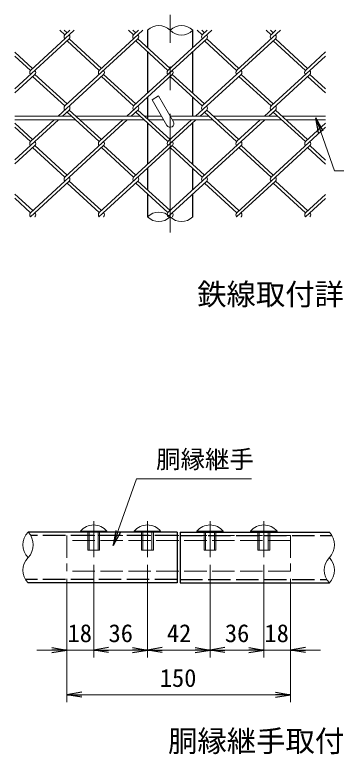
# Model space of a CAD drawing. Units: millimetres, scale not verified, with parts at other scales. Extents: x -4200 to 4200, y -2970 to 2970.
# Drawn here: x 1076 to 1938, y -1181 to 802 of the extents above; entities that cross this region are included whole.
import ezdxf
from ezdxf.enums import TextEntityAlignment as Align

# ---------------------------------------------------------------- set-up
doc = ezdxf.new("R2010")
doc.units = ezdxf.units.MM
doc.header["$LTSCALE"] = 10
doc.linetypes.add('DASHED', pattern=[7.5, 6, -1.5])
doc.linetypes.add('USER1', pattern=[50.8, 31.75, -6.35, 6.35, -6.35])
for name, color, linetype, lineweight in [('0-0_D-STR1', 1, 'Continuous', 25), ('0-2_D-STR3', 3, 'Continuous', 13), ('0-3_D-STR2', 7, 'Continuous', 13), ('0-4_D-BMK', 2, 'USER1', 13), ('0-5_D-STR-DIM', 7, 'Continuous', 13), ('0-A_D-STR-TXT', 7, 'Continuous', 13), ('0-B_D-TTL-TXT', 7, 'Continuous', 25)]:
    doc.layers.add(name, color=color, linetype=linetype, lineweight=lineweight)
doc.layers.add('0-6_0', color=7, linetype='Continuous')
doc.styles.add('ＭＳ ゴシック', font='')
doc.styles.get('ＭＳ ゴシック').set_extended_font_data('MS Gothic')

# ---------------------------------------------------------------- blocks, each defined once
blk = doc.blocks.new('_Open')
at = {"layer": '0-6_0'}
blk.add_line((-10, 1.667), (0, 0), dxfattribs=at)
blk.add_lwpolyline([(-10, -1.667), (0, 0), (-10, 0)], dxfattribs=at)

msp = doc.modelspace()

# ---------------------------------------------------------------- linework, layer by layer
at = {"layer": '0-0_D-STR1'}
for p, q in [((1431.66, 760.08), (1431.66, 713.5)), ((1553.16, 713.77), (1553.16, 760.08)), ((1431.66, 702.65), (1431.66, 591.58)), ((1553.16, 591.31), (1553.16, 702.92)), ((1431.66, 580.73), (1431.66, 522.9)), ((1553.16, 530.08), (1553.16, 580.46)), ((1431.66, 512.05), (1431.66, 400.98)), ((1553.16, 400.71), (1553.16, 512.32)), ((1431.66, 390.13), (1431.66, 332.3)), ((1553.16, 332.57), (1553.16, 389.86)), ((1431.66, 321.45), (1431.66, 260.08)), ((1553.16, 260.08), (1553.16, 321.72)), ((1511.3, -585.27), (1111.3, -585.27)), ((1511.3, -585.27), (1511.3, -721.27)), ((1519.3, -585.27), (1519.3, -721.27)), ((1519.3, -585.27), (1919.3, -585.27)), ((1511.3, -721.27), (1111.3, -721.27)), ((1519.3, -721.27), (1919.3, -721.27))]:
    msp.add_line(p, q, dxfattribs=at)
at = {"layer": '0-0_D-STR1', "linetype": 'DASHED'}
for p, q in [((1511.3, -594.47), (1118.46, -594.47)), ((1519.3, -594.47), (1926.46, -594.47)), ((1511.3, -712.07), (1104.15, -712.07)), ((1519.3, -712.07), (1912.15, -712.07))]:
    msp.add_line(p, q, dxfattribs=at)
at = {"layer": '0-2_D-STR3'}
for p, q in [((1443.93, 574.06), (1461.25, 584.06)), ((1461.25, 584.06), (1501.07, 515.08)), ((1443.93, 574.06), (1483.75, 505.08)), ((1227.65, 530.08), (1075.74, 530.08)), ((1238.57, 520.08), (1075.74, 520.08)), ((1411.97, 530.08), (1239.49, 530.08)), ((1422.89, 520.08), (1250.41, 520.08)), ((1469.31, 530.08), (1423.81, 530.08)), ((1475.09, 520.08), (1434.73, 520.08)), ((1596.29, 530.08), (1492.41, 530.08)), ((1607.21, 520.08), (1498.18, 520.08)), ((1780.61, 530.08), (1608.13, 530.08)), ((1791.52, 520.08), (1619.05, 520.08)), ((1909.07, 530.08), (1792.45, 530.08)), ((1909.07, 520.08), (1803.37, 520.08)), ((1251.7, -582.49), (1322.9, -582.49)), ((1251.7, -582.49), (1251.7, -585.27)), ((1251.7, -585.27), (1322.9, -585.27)), ((1322.9, -582.49), (1322.9, -585.27)), ((1395.7, -582.49), (1466.9, -582.49)), ((1395.7, -582.49), (1395.7, -585.27)), ((1395.7, -585.27), (1466.9, -585.27)), ((1466.9, -582.49), (1466.9, -585.27)), ((1634.9, -582.49), (1563.7, -582.49)), ((1563.7, -582.49), (1563.7, -585.27)), ((1634.9, -585.27), (1563.7, -585.27)), ((1634.9, -582.49), (1634.9, -585.27)), ((1778.9, -582.49), (1707.7, -582.49)), ((1707.7, -582.49), (1707.7, -585.27)), ((1778.9, -585.27), (1707.7, -585.27)), ((1778.9, -582.49), (1778.9, -585.27))]:
    msp.add_line(p, q, dxfattribs=at)
at = {"layer": '0-2_D-STR3', "linetype": 'DASHED'}
for p, q in [((1215.3, -594.47), (1215.3, -690.07)), ((1815.3, -594.47), (1215.3, -594.47)), ((1271.3, -585.27), (1271.3, -633.27)), ((1275.3, -585.27), (1275.3, -633.27)), ((1299.3, -585.27), (1299.3, -633.27)), ((1303.3, -585.27), (1303.3, -633.27)), ((1415.3, -585.27), (1415.3, -633.27)), ((1419.3, -585.27), (1419.3, -633.27)), ((1443.3, -585.27), (1443.3, -633.27)), ((1447.3, -585.27), (1447.3, -633.27)), ((1583.3, -585.27), (1583.3, -633.27)), ((1587.3, -585.27), (1587.3, -633.27)), ((1611.3, -585.27), (1611.3, -633.27)), ((1615.3, -585.27), (1615.3, -633.27)), ((1727.3, -585.27), (1727.3, -633.27)), ((1731.3, -585.27), (1731.3, -633.27)), ((1755.3, -585.27), (1755.3, -633.27)), ((1759.3, -585.27), (1759.3, -633.27)), ((1815.3, -594.47), (1815.3, -690.07)), ((1815.3, -607.27), (1215.3, -607.27)), ((1271.3, -633.27), (1303.3, -633.27)), ((1415.3, -633.27), (1447.3, -633.27)), ((1615.3, -633.27), (1583.3, -633.27)), ((1759.3, -633.27), (1727.3, -633.27)), ((1815.3, -690.07), (1215.3, -690.07))]:
    msp.add_line(p, q, dxfattribs=at)
at = {"layer": '0-2_D-STR3'}
for centre, radius, start, end in [((1492.41, 510.08), 10, 210, 30), ((1287.3, -612.87), 46.8, 40.47549, 139.52451), ((1431.3, -612.87), 46.8, 40.47549, 139.52451), ((1599.3, -612.87), 46.8, 40.47549, 139.52451), ((1743.3, -612.87), 46.8, 40.47549, 139.52451)]:
    msp.add_arc(centre, radius, start, end, dxfattribs=at)
at = {"layer": '0-3_D-STR2'}
for p, q in [((1235.06, 760.08), (1117.7, 652.54)), ((1209.86, 747.84), (1196.5, 760.08)), ((1215.78, 753.26), (1208.34, 760.08)), ((1223.22, 760.08), (1209.86, 747.84)), ((1419.38, 760.08), (1302.02, 652.54)), ((1394.18, 747.84), (1380.82, 760.08)), ((1400.1, 753.26), (1392.66, 760.08)), ((1407.54, 760.08), (1394.18, 747.84)), ((1603.7, 760.08), (1486.34, 652.54)), ((1578.5, 747.84), (1565.13, 760.08)), ((1584.42, 753.26), (1576.98, 760.08)), ((1591.86, 760.08), (1578.5, 747.84)), ((1788.02, 760.08), (1670.66, 652.54)), ((1762.82, 747.84), (1749.45, 760.08)), ((1768.74, 753.26), (1761.3, 760.08)), ((1776.18, 760.08), (1762.82, 747.84)), ((1221.7, 736.99), (1075.74, 603.24)), ((1406.02, 736.99), (1209.86, 557.24)), ((1307.94, 657.97), (1221.7, 736.99)), ((1590.34, 736.99), (1394.18, 557.24)), ((1492.26, 657.97), (1406.02, 736.99)), ((1774.66, 736.99), (1578.5, 557.24)), ((1676.58, 657.97), (1590.34, 736.99)), ((1860.9, 657.97), (1774.66, 736.99)), ((1302.02, 652.54), (1215.78, 731.56)), ((1486.34, 652.54), (1400.1, 731.56)), ((1670.66, 652.54), (1584.42, 731.56)), ((1854.98, 652.54), (1768.74, 731.56)), ((1123.62, 657.97), (1075.74, 701.84)), ((1909.07, 702.11), (1854.98, 652.54)), ((1117.7, 652.54), (1075.74, 690.99)), ((1909.07, 691.26), (1762.82, 557.24)), ((1129.54, 641.69), (1075.74, 592.39)), ((1209.86, 557.24), (1123.62, 636.26)), ((1215.78, 562.67), (1129.54, 641.69)), ((1313.86, 641.69), (1192.06, 530.08)), ((1394.18, 557.24), (1307.94, 636.26)), ((1400.1, 562.67), (1313.86, 641.69)), ((1498.18, 641.69), (1376.38, 530.08)), ((1578.5, 557.24), (1492.26, 636.26)), ((1584.42, 562.67), (1498.18, 641.69)), ((1682.5, 641.69), (1560.7, 530.08)), ((1762.82, 557.24), (1676.58, 636.26)), ((1768.74, 562.67), (1682.5, 641.69)), ((1866.82, 641.69), (1745.02, 530.08)), ((1909.07, 592.12), (1860.9, 636.26)), ((1909.07, 602.97), (1866.82, 641.69)), ((1221.7, 546.39), (1203.91, 530.08)), ((1302.02, 461.94), (1215.78, 540.96)), ((1307.94, 467.37), (1221.7, 546.39)), ((1406.02, 546.39), (1388.23, 530.08)), ((1486.34, 461.94), (1400.1, 540.96)), ((1492.26, 467.37), (1406.02, 546.39)), ((1590.34, 546.39), (1572.54, 530.08)), ((1670.66, 461.94), (1584.42, 540.96)), ((1676.58, 467.37), (1590.34, 546.39)), ((1774.66, 546.39), (1756.86, 530.08)), ((1855.12, 461.81), (1768.74, 540.96)), ((1861.05, 467.23), (1774.66, 546.39)), ((1192.99, 520.08), (1075.74, 412.64)), ((1181.15, 520.08), (1117.7, 461.94)), ((1377.31, 520.08), (1209.86, 366.64)), ((1365.47, 520.08), (1302.02, 461.94)), ((1561.63, 520.08), (1394.18, 366.64)), ((1549.79, 520.08), (1486.34, 461.94)), ((1745.95, 520.08), (1578.5, 366.64)), ((1734.11, 520.08), (1670.66, 461.94)), ((1123.62, 467.37), (1075.74, 511.24)), ((1117.7, 461.94), (1075.74, 500.39)), ((1909.07, 500.39), (1762.97, 366.51)), ((1909.07, 511.24), (1855.12, 461.81)), ((1129.54, 451.09), (1075.74, 401.79)), ((1314.01, 450.95), (1117.85, 271.21)), ((1210.01, 366.51), (1123.62, 445.66)), ((1215.93, 371.93), (1129.54, 451.09)), ((1498.18, 451.09), (1302.02, 271.34)), ((1394.18, 366.64), (1307.94, 445.66)), ((1400.1, 372.07), (1313.86, 451.09)), ((1682.5, 451.09), (1486.34, 271.34)), ((1578.5, 366.64), (1492.26, 445.66)), ((1584.42, 372.07), (1498.18, 451.09)), ((1866.97, 450.95), (1670.81, 271.21)), ((1762.97, 366.51), (1676.58, 445.66)), ((1768.89, 371.93), (1682.5, 451.09)), ((1909.07, 401.52), (1861.05, 445.53)), ((1909.07, 412.37), (1866.97, 450.95)), ((1221.85, 355.66), (1117.55, 260.08)), ((1302.02, 271.34), (1215.78, 350.37)), ((1307.94, 276.77), (1221.7, 355.79)), ((1406.02, 355.79), (1301.57, 260.08)), ((1486.34, 271.34), (1400.1, 350.37)), ((1492.26, 276.77), (1406.02, 355.79)), ((1590.34, 355.79), (1485.89, 260.08)), ((1670.81, 271.21), (1584.42, 350.37)), ((1676.73, 276.63), (1590.34, 355.79)), ((1774.81, 355.66), (1670.51, 260.08)), ((1855.27, 271.07), (1768.89, 350.23)), ((1861.19, 276.5), (1774.81, 355.66)), ((1123.77, 276.63), (1075.74, 320.64)), ((1909.07, 320.37), (1855.27, 271.07)), ((1117.85, 271.21), (1075.74, 309.79)), ((1909.07, 309.52), (1855.12, 260.08)), ((1129.69, 260.36), (1129.39, 260.08)), ((1129.99, 260.08), (1129.69, 260.36)), ((1313.86, 260.49), (1313.42, 260.08)), ((1314.3, 260.08), (1313.86, 260.49)), ((1498.18, 260.49), (1497.74, 260.08)), ((1498.62, 260.08), (1498.18, 260.49)), ((1682.65, 260.36), (1682.35, 260.08)), ((1682.94, 260.08), (1682.65, 260.36)), ((1867.11, 260.22), (1866.97, 260.08)), ((1867.26, 260.08), (1867.11, 260.22))]:
    msp.add_line(p, q, dxfattribs=at)
for centre, start, end in [((1215.77, 742.4), 137.5, 222.5), ((1215.77, 742.4), 317.5, 42.5), ((1400.08, 742.4), 137.5, 222.5), ((1400.08, 742.4), 317.5, 42.5), ((1584.4, 742.4), 137.5, 222.5), ((1584.4, 742.4), 317.5, 42.5), ((1768.72, 742.4), 137.5, 222.5), ((1768.72, 742.4), 317.5, 42.5), ((1123.75, 646.97), 137.5, 222.5), ((1123.75, 646.97), 317.5, 42.5), ((1307.94, 647.11), 137.5, 222.5), ((1307.94, 647.11), 317.5, 42.5), ((1492.26, 647.11), 137.5, 222.5), ((1492.26, 647.11), 317.5, 42.5), ((1676.71, 646.97), 137.5, 222.5), ((1676.71, 646.97), 317.5, 42.5), ((1861.03, 646.97), 137.5, 222.5), ((1861.03, 646.97), 317.5, 42.5), ((1215.77, 551.8), 137.5, 222.5), ((1215.77, 551.8), 317.5, 42.5), ((1400.25, 551.68), 137.5, 222.5), ((1400.25, 551.68), 317.5, 42.5), ((1584.57, 551.68), 137.5, 222.5), ((1584.57, 551.68), 317.5, 42.5), ((1768.89, 551.68), 137.5, 222.5), ((1768.89, 551.68), 317.5, 42.5), ((1123.9, 456.23), 137.5, 222.5), ((1123.9, 456.23), 317.5, 42.5), ((1308.09, 456.38), 137.5, 222.5), ((1308.09, 456.38), 317.5, 42.5), ((1492.41, 456.38), 137.5, 222.5), ((1492.41, 456.38), 317.5, 42.5), ((1676.86, 456.23), 137.5, 222.5), ((1676.86, 456.23), 317.5, 42.5), ((1861.18, 456.23), 137.5, 222.5), ((1861.18, 456.23), 317.5, 42.5), ((1215.77, 361.2), 137.5, 222.5), ((1215.77, 361.2), 317.5, 42.5), ((1400.25, 361.08), 137.5, 222.5), ((1400.25, 361.08), 317.5, 42.5), ((1584.57, 361.08), 137.5, 222.5), ((1584.57, 361.08), 317.5, 42.5), ((1768.89, 361.08), 137.5, 222.5), ((1768.89, 361.08), 317.5, 42.5), ((1123.9, 265.63), 137.5, 222.5), ((1123.9, 265.63), 317.5, 42.5), ((1308.09, 265.78), 137.5, 222.5), ((1308.09, 265.78), 317.5, 42.5), ((1492.41, 265.78), 137.5, 222.5), ((1492.41, 265.78), 317.5, 42.5), ((1676.86, 265.63), 137.5, 222.5), ((1676.86, 265.63), 317.5, 42.5), ((1861.18, 265.63), 137.5, 222.5), ((1861.18, 265.63), 317.5, 42.5)]:
    msp.add_arc(centre, 8.03, start, end, dxfattribs=at)
at = {"layer": '0-4_D-BMK'}
for p, q in [((1492.41, 218.42), (1492.41, 801.75)), ((1287.3, -556.13), (1287.3, -652.56)), ((1431.3, -556.13), (1431.3, -652.56)), ((1599.3, -556.13), (1599.3, -652.56)), ((1743.3, -556.13), (1743.3, -652.56))]:
    msp.add_line(p, q, dxfattribs=at)
at = {"layer": '0-5_D-STR-DIM'}
for p, q in [((1287.3, -672.56), (1287.3, -921.27)), ((1287.3, -672.56), (1287.3, -921.27)), ((1431.3, -672.56), (1431.3, -921.27)), ((1431.3, -672.56), (1431.3, -921.27)), ((1599.3, -672.56), (1599.3, -921.27)), ((1599.3, -672.56), (1599.3, -921.27)), ((1743.3, -672.56), (1743.3, -921.27)), ((1743.3, -672.56), (1743.3, -921.27)), ((1215.3, -710.07), (1215.3, -921.27)), ((1215.3, -710.07), (1215.3, -1041.27)), ((1815.3, -710.07), (1815.3, -921.27)), ((1815.3, -710.07), (1815.3, -1041.27)), ((1175.3, -901.27), (1135.3, -901.27)), ((1215.3, -901.27), (1287.3, -901.27)), ((1327.3, -901.27), (1367.3, -901.27)), ((1327.3, -901.27), (1391.3, -901.27)), ((1471.3, -901.27), (1559.3, -901.27)), ((1639.3, -901.27), (1703.3, -901.27)), ((1703.3, -901.27), (1663.3, -901.27)), ((1743.3, -901.27), (1815.3, -901.27)), ((1855.3, -901.27), (1895.3, -901.27)), ((1255.3, -1021.27), (1775.3, -1021.27))]:
    msp.add_line(p, q, dxfattribs=at)
for centre, radius, start, end in [((1462.03, 729.52), 43.09, 45.18146, 134.81854), ((1522.78, 729.52), 43.09, 45.18146, 134.81854), ((1522.78, 790.65), 43.09, 225.18146, 314.81854), ((1462.03, 229.52), 43.09, 45.18146, 134.81854), ((1462.03, 290.65), 43.09, 225.18146, 314.81854), ((1522.78, 290.65), 43.09, 225.18146, 314.81854), ((1145.52, -619.27), 48.24, 135.18146, 224.81854), ((1077.09, -619.27), 48.24, 315.18146, 44.81854), ((1885.09, -619.27), 48.24, 315.18146, 44.81854), ((1145.52, -687.27), 48.24, 135.18146, 224.81854), ((1953.52, -687.27), 48.24, 135.18146, 224.81854), ((1885.09, -687.27), 48.24, 315.18146, 44.81854)]:
    msp.add_arc(centre, radius, start, end, dxfattribs=at)
at = {"layer": '0-A_D-STR-TXT'}
for points in [[(2114.14, 383.35), (1933.27, 383.35), (1883.62, 523.56)], [(1710.21, -442.36), (1402.17, -442.36), (1339.91, -618.75)]]:
    msp.add_lwpolyline(points, dxfattribs=at)

# ---------------------------------------------------------------- block references
at = {"layer": '0-5_D-STR-DIM', "xscale": 4, "yscale": 4}
for p in [(1215.3, -901.27), (1431.3, -901.27), (1599.3, -901.27), (1743.3, -901.27), (1743.3, -901.27), (1815.3, -1021.27)]:
    msp.add_blockref('_Open', p, dxfattribs=at)
at = {"layer": '0-5_D-STR-DIM', "xscale": 4, "yscale": 4, "rotation": 180}
for p in [(1287.3, -901.27), (1287.3, -901.27), (1431.3, -901.27), (1599.3, -901.27), (1815.3, -901.27), (1215.3, -1021.27)]:
    msp.add_blockref('_Open', p, dxfattribs=at)
at = {"layer": '0-A_D-STR-TXT', "xscale": 4, "yscale": 4}
for p, rotation in [((1882.95, 525.45), 109.50173), ((1339.25, -620.64), 250.55783)]:
    msp.add_blockref('_Open', p, dxfattribs=dict(at, rotation=rotation))

# ---------------------------------------------------------------- texts
at = {"layer": '0-5_D-STR-DIM', "style": 'ＭＳ ゴシック'}
for s, p in [('42', (1483.58, -894.52)), ('18', (1217.28, -894.52)), ('36', (1327.2, -894.52)), ('36', (1639.2, -894.52)), ('18', (1745.28, -894.52)), ('150', (1464.65, -1014.52))]:
    msp.add_text(s, height=48.09, dxfattribs=at).set_placement(p, align=Align.BOTTOM_LEFT)
at = {"layer": '0-A_D-STR-TXT', "style": 'ＭＳ ゴシック'}
msp.add_text('胴縁継手', height=48.09, dxfattribs=at).set_placement((1454.62, -428.38), align=Align.BOTTOM_LEFT)
at = {"layer": '0-B_D-TTL-TXT', "style": 'ＭＳ ゴシック'}
for s, p in [('鉄線取付詳細', (1564.81, 6.32)), ('胴縁継手取付詳細', (1486.84, -1191.42))]:
    msp.add_text(s, height=57.7, dxfattribs=at).set_placement(p, align=Align.BOTTOM_LEFT)

doc.saveas('drawing.dxf')
